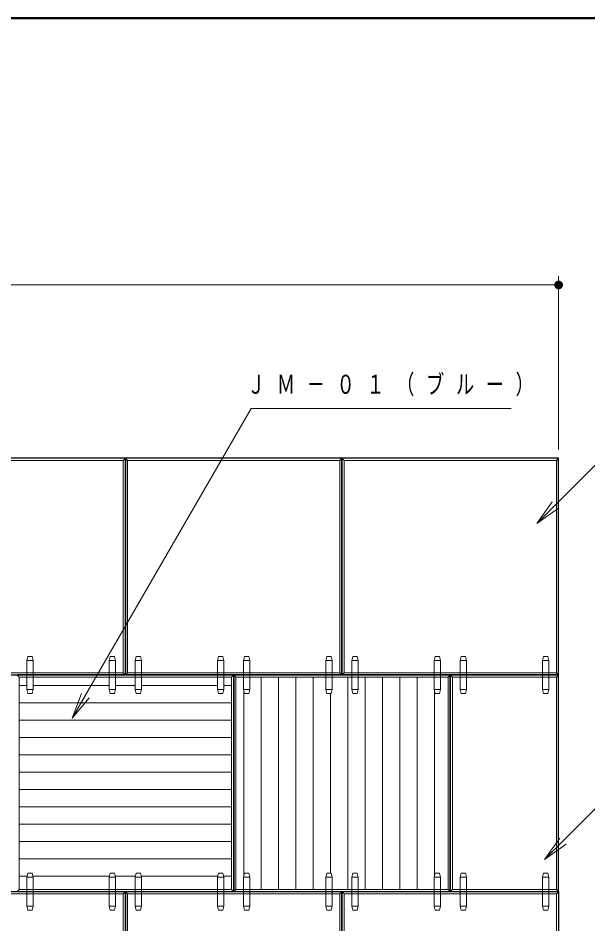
# Model space of a CAD drawing. Units: millimetres on the paper. Extents: x 55 to 420, y -12 to 257.
# Drawn here: x 198 to 263.7, y 152.5 to 257 of the extents above; entities that cross this region are included whole.
import ezdxf

# ---------------------------------------------------------------- set-up
doc = ezdxf.new("R2010")
doc.units = ezdxf.units.MM
doc.linetypes.add('USER1', pattern=[4.5, 2.5, -2])
doc.layers.add('LY_1', color=7, linetype='USER1', lineweight=13)
doc.layers.add('LY_4', color=7, linetype='Continuous', lineweight=13)
doc.styles.add('ＭＳ ゴシック', font='')
doc.styles.get('ＭＳ ゴシック').set_extended_font_data('MS Gothic')

# ---------------------------------------------------------------- blocks, each defined once
blk = doc.blocks.new('filled_dot')
at = {"color": 0, "linetype": 'Continuous', "lineweight": -2, "const_width": 1.25}
blk.add_lwpolyline([(-0.625, 0, 1), (0.625, 0, 1)], format="xyb", close=True, dxfattribs=at)

msp = doc.modelspace()

# ---------------------------------------------------------------- linework, layer by layer
at = {"layer": 'LY_1', "linetype": 'Continuous'}
for p, q in [((260.338, 207.206), (260.338, 227.206)), ((85.338, 226.206), (260.338, 226.206)), ((210.088, 205.956), (185.588, 205.956)), ((210.088, 205.956), (210.338, 206.206)), ((210.088, 181.456), (210.088, 205.956)), ((210.588, 205.956), (210.338, 206.206)), ((210.588, 205.956), (210.588, 181.456)), ((235.088, 205.956), (210.588, 205.956)), ((235.088, 205.956), (235.338, 206.206)), ((235.088, 181.456), (235.088, 205.956)), ((235.588, 205.956), (235.338, 206.206)), ((235.588, 205.956), (235.588, 181.456)), ((260.088, 205.956), (235.588, 205.956)), ((260.088, 205.956), (260.338, 206.206)), ((260.088, 181.456), (260.088, 205.956)), ((257.833, 198.692), (259.601, 201.167)), ((257.833, 198.692), (259.955, 200.813)), ((260.308, 200.46), (257.833, 198.692)), ((185.588, 181.456), (210.088, 181.456)), ((198.088, 180.956), (197.838, 181.206)), ((198.088, 180.956), (198.088, 156.456)), ((222.588, 180.956), (198.088, 180.956)), ((210.088, 181.456), (210.338, 181.206)), ((210.338, 181.206), (210.588, 181.456)), ((210.588, 181.456), (235.088, 181.456)), ((222.588, 180.956), (222.838, 181.206)), ((222.588, 156.456), (222.588, 180.956)), ((223.088, 180.956), (222.838, 181.206)), ((223.088, 180.956), (223.088, 156.456)), ((247.588, 180.956), (223.088, 180.956)), ((226, 156.456), (226, 180.956)), ((228, 156.456), (228, 180.956)), ((230, 156.456), (230, 180.956)), ((232, 156.456), (232, 180.956)), ((235.088, 181.456), (235.338, 181.206)), ((235.338, 181.206), (235.588, 181.456)), ((235.588, 181.456), (260.088, 181.456)), ((236, 156.456), (236, 180.956)), ((238, 156.456), (238, 180.956)), ((240, 156.456), (240, 180.956)), ((242, 156.456), (242, 180.956)), ((244, 156.456), (244, 180.956)), ((247.588, 180.956), (247.838, 181.206)), ((247.588, 156.456), (247.588, 180.956)), ((248.088, 180.956), (247.838, 181.206)), ((260.088, 180.956), (248.088, 180.956)), ((248.088, 180.956), (248.088, 156.456)), ((260.088, 181.456), (260.338, 181.206)), ((260.088, 180.956), (260.338, 181.206)), ((260.088, 156.456), (260.088, 180.956)), ((198.088, 180), (198.963, 180)), ((199.713, 180), (208.463, 180)), ((209.213, 180), (211.463, 180)), ((212.213, 180), (220.963, 180)), ((221.713, 180), (222.588, 180)), ((204.216, 176.21), (205.283, 179.058)), ((204.216, 176.21), (205.716, 178.808)), ((224, 158.013), (224, 179.398)), ((234, 158.331), (234, 179.081)), ((246, 158.013), (246, 179.398)), ((198.088, 178), (222.588, 178)), ((206.149, 178.558), (204.216, 176.21)), ((198.088, 176), (222.588, 176)), ((198.088, 174), (222.588, 174)), ((198.088, 172), (222.588, 172)), ((198.088, 170), (222.588, 170)), ((198.088, 168), (222.588, 168)), ((198.088, 166), (222.588, 166)), ((198.088, 164), (222.588, 164)), ((198.088, 162), (222.588, 162)), ((258.718, 159.909), (260.485, 162.384)), ((258.718, 159.909), (260.839, 162.03)), ((261.192, 161.677), (258.718, 159.909)), ((198.088, 160), (222.588, 160)), ((198.088, 158), (198.996, 158)), ((199.68, 158), (208.496, 158)), ((209.18, 158), (211.496, 158)), ((212.18, 158), (220.996, 158)), ((221.68, 158), (222.588, 158)), ((185.588, 155.956), (210.088, 155.956)), ((197.838, 156.206), (198.088, 156.456)), ((198.088, 156.456), (222.588, 156.456)), ((210.088, 155.956), (210.338, 156.206)), ((210.088, 155.956), (210.088, 131.456)), ((210.338, 156.206), (210.588, 155.956)), ((210.588, 155.956), (235.088, 155.956)), ((210.588, 131.456), (210.588, 155.956)), ((222.588, 156.456), (222.838, 156.206)), ((222.838, 156.206), (223.088, 156.456)), ((223.088, 156.456), (247.588, 156.456)), ((235.088, 155.956), (235.338, 156.206)), ((235.088, 155.956), (235.088, 131.456)), ((235.338, 156.206), (235.588, 155.956)), ((235.588, 155.956), (260.088, 155.956)), ((235.588, 131.456), (235.588, 155.956)), ((247.588, 156.456), (247.838, 156.206)), ((247.838, 156.206), (248.088, 156.456)), ((248.088, 156.456), (260.088, 156.456)), ((260.088, 156.456), (260.338, 156.206)), ((260.088, 155.956), (260.338, 156.206)), ((260.088, 155.956), (260.088, 131.456))]:
    msp.add_line(p, q, dxfattribs=at)
at = {"layer": 'LY_1', "linetype": 'Continuous', "lineweight": 25}
for p, q in [((210.338, 206.206), (185.338, 206.206)), ((210.338, 181.206), (210.338, 206.206)), ((210.338, 206.206), (210.338, 181.206)), ((235.338, 206.206), (210.338, 206.206)), ((235.338, 181.206), (235.338, 206.206)), ((235.338, 206.206), (235.338, 181.206)), ((260.338, 206.206), (235.338, 206.206)), ((260.338, 181.206), (260.338, 206.206)), ((185.338, 181.206), (210.338, 181.206)), ((222.838, 181.206), (197.838, 181.206)), ((210.338, 181.206), (235.338, 181.206)), ((222.838, 181.206), (222.838, 156.206)), ((247.838, 181.206), (222.838, 181.206)), ((222.838, 156.206), (222.838, 181.206)), ((235.338, 181.206), (260.338, 181.206)), ((260.338, 181.206), (247.838, 181.206)), ((247.838, 181.206), (247.838, 156.206)), ((247.838, 156.206), (247.838, 181.206)), ((260.338, 156.206), (260.338, 181.206)), ((185.338, 156.206), (210.338, 156.206)), ((197.838, 156.206), (222.838, 156.206)), ((210.338, 131.206), (210.338, 156.206)), ((210.338, 156.206), (235.338, 156.206)), ((210.338, 156.206), (210.338, 131.206)), ((222.838, 156.206), (247.838, 156.206)), ((235.338, 131.206), (235.338, 156.206)), ((235.338, 156.206), (260.338, 156.206)), ((235.338, 156.206), (235.338, 131.206)), ((247.838, 156.206), (260.338, 156.206)), ((260.338, 156.206), (260.338, 131.206))]:
    msp.add_line(p, q, dxfattribs=at)
at = {"layer": 'LY_1'}
for p, q in [((198.963, 182.881), (199.088, 183.331)), ((199.088, 183.331), (199.588, 183.331)), ((199.588, 183.331), (199.713, 182.881)), ((208.463, 182.881), (208.588, 183.331)), ((208.588, 183.331), (209.088, 183.331)), ((209.088, 183.331), (209.213, 182.881)), ((211.463, 182.881), (211.588, 183.331)), ((211.588, 183.331), (212.088, 183.331)), ((212.088, 183.331), (212.213, 182.881)), ((220.963, 182.881), (221.088, 183.331)), ((221.088, 183.331), (221.588, 183.331)), ((221.588, 183.331), (221.713, 182.881)), ((223.963, 182.881), (224.088, 183.331)), ((224.088, 183.331), (224.588, 183.331)), ((224.588, 183.331), (224.713, 182.881)), ((233.463, 182.881), (233.588, 183.331)), ((233.588, 183.331), (234.088, 183.331)), ((234.088, 183.331), (234.213, 182.881)), ((236.463, 182.881), (236.588, 183.331)), ((236.588, 183.331), (237.088, 183.331)), ((237.088, 183.331), (237.213, 182.881)), ((245.963, 182.881), (246.088, 183.331)), ((246.088, 183.331), (246.588, 183.331)), ((246.588, 183.331), (246.713, 182.881)), ((248.963, 182.881), (249.088, 183.331)), ((249.088, 183.331), (249.588, 183.331)), ((249.588, 183.331), (249.713, 182.881)), ((258.463, 182.881), (258.588, 183.331)), ((258.588, 183.331), (259.088, 183.331)), ((259.088, 183.331), (259.213, 182.881)), ((198.963, 182.881), (198.963, 181.206)), ((198.963, 182.881), (199.713, 182.881)), ((199.713, 182.881), (199.713, 181.206)), ((208.463, 182.881), (208.463, 181.206)), ((208.463, 182.881), (209.213, 182.881)), ((209.213, 182.881), (209.213, 181.206)), ((211.463, 182.881), (211.463, 181.206)), ((211.463, 182.881), (212.213, 182.881)), ((212.213, 182.881), (212.213, 181.206)), ((220.963, 182.881), (220.963, 181.206)), ((220.963, 182.881), (221.713, 182.881)), ((221.713, 182.881), (221.713, 181.206)), ((223.963, 182.881), (223.963, 181.206)), ((223.963, 182.881), (224.713, 182.881)), ((224.713, 182.881), (224.713, 181.206)), ((233.463, 182.881), (233.463, 181.206)), ((233.463, 182.881), (234.213, 182.881)), ((234.213, 182.881), (234.213, 181.206)), ((236.463, 182.881), (236.463, 181.206)), ((236.463, 182.881), (237.213, 182.881)), ((237.213, 182.881), (237.213, 181.206)), ((245.963, 182.881), (245.963, 181.206)), ((245.963, 182.881), (246.713, 182.881)), ((246.713, 182.881), (246.713, 181.206)), ((248.963, 182.881), (248.963, 181.206)), ((248.963, 182.881), (249.713, 182.881)), ((249.713, 182.881), (249.713, 181.206)), ((258.463, 182.881), (258.463, 181.206)), ((258.463, 182.881), (259.213, 182.881)), ((259.213, 182.881), (259.213, 181.206)), ((198.963, 181.206), (198.963, 179.531)), ((199.713, 181.206), (199.713, 179.531)), ((208.463, 181.206), (208.463, 179.531)), ((209.213, 181.206), (209.213, 179.531)), ((211.463, 181.206), (211.463, 179.531)), ((212.213, 181.206), (212.213, 179.531)), ((220.963, 181.206), (220.963, 179.531)), ((221.713, 181.206), (221.713, 179.531)), ((223.963, 181.206), (223.963, 179.531)), ((224.713, 181.206), (224.713, 179.531)), ((233.463, 181.206), (233.463, 179.531)), ((234.213, 181.206), (234.213, 179.531)), ((236.463, 181.206), (236.463, 179.531)), ((237.213, 181.206), (237.213, 179.531)), ((245.963, 181.206), (245.963, 179.531)), ((246.713, 181.206), (246.713, 179.531)), ((248.963, 181.206), (248.963, 179.531)), ((249.713, 181.206), (249.713, 179.531)), ((258.463, 181.206), (258.463, 179.531)), ((259.213, 181.206), (259.213, 179.531)), ((198.963, 179.531), (199.713, 179.531)), ((199.088, 179.081), (198.963, 179.531)), ((199.088, 179.081), (199.588, 179.081)), ((199.588, 179.081), (199.713, 179.531)), ((208.463, 179.531), (209.213, 179.531)), ((208.588, 179.081), (208.463, 179.531)), ((208.588, 179.081), (209.088, 179.081)), ((209.088, 179.081), (209.213, 179.531)), ((211.463, 179.531), (212.213, 179.531)), ((211.588, 179.081), (211.463, 179.531)), ((211.588, 179.081), (212.088, 179.081)), ((212.088, 179.081), (212.213, 179.531)), ((220.963, 179.531), (221.713, 179.531)), ((221.088, 179.081), (220.963, 179.531)), ((221.088, 179.081), (221.588, 179.081)), ((221.588, 179.081), (221.713, 179.531)), ((223.963, 179.531), (224.713, 179.531)), ((224.088, 179.081), (223.963, 179.531)), ((224.088, 179.081), (224.588, 179.081)), ((224.588, 179.081), (224.713, 179.531)), ((233.463, 179.531), (234.213, 179.531)), ((233.588, 179.081), (233.463, 179.531)), ((233.588, 179.081), (234.088, 179.081)), ((234.088, 179.081), (234.213, 179.531)), ((236.463, 179.531), (237.213, 179.531)), ((236.588, 179.081), (236.463, 179.531)), ((236.588, 179.081), (237.088, 179.081)), ((237.088, 179.081), (237.213, 179.531)), ((245.963, 179.531), (246.713, 179.531)), ((246.088, 179.081), (245.963, 179.531)), ((246.088, 179.081), (246.588, 179.081)), ((246.588, 179.081), (246.713, 179.531)), ((248.963, 179.531), (249.713, 179.531)), ((249.088, 179.081), (248.963, 179.531)), ((249.088, 179.081), (249.588, 179.081)), ((249.588, 179.081), (249.713, 179.531)), ((258.463, 179.531), (259.213, 179.531)), ((258.588, 179.081), (258.463, 179.531)), ((258.588, 179.081), (259.088, 179.081)), ((259.088, 179.081), (259.213, 179.531)), ((199.088, 158.331), (198.963, 157.881)), ((198.963, 157.881), (199.088, 158.331)), ((198.963, 157.881), (199.713, 157.881)), ((198.963, 156.206), (198.963, 157.881)), ((198.963, 157.881), (198.963, 156.206)), ((198.963, 157.881), (199.713, 157.881)), ((199.088, 158.331), (199.588, 158.331)), ((199.088, 158.331), (199.588, 158.331)), ((199.588, 158.331), (199.713, 157.881)), ((199.588, 158.331), (199.713, 157.881)), ((199.713, 156.206), (199.713, 157.881)), ((199.713, 157.881), (199.713, 156.206)), ((208.588, 158.331), (208.463, 157.881)), ((208.463, 157.881), (208.588, 158.331)), ((208.463, 157.881), (209.213, 157.881)), ((208.463, 156.206), (208.463, 157.881)), ((208.463, 157.881), (208.463, 156.206)), ((208.463, 157.881), (209.213, 157.881)), ((208.588, 158.331), (209.088, 158.331)), ((208.588, 158.331), (209.088, 158.331)), ((209.088, 158.331), (209.213, 157.881)), ((209.088, 158.331), (209.213, 157.881)), ((209.213, 156.206), (209.213, 157.881)), ((209.213, 157.881), (209.213, 156.206)), ((211.588, 158.331), (211.463, 157.881)), ((211.463, 157.881), (211.588, 158.331)), ((211.463, 157.881), (212.213, 157.881)), ((211.463, 156.206), (211.463, 157.881)), ((211.463, 157.881), (211.463, 156.206)), ((211.463, 157.881), (212.213, 157.881)), ((211.588, 158.331), (212.088, 158.331)), ((211.588, 158.331), (212.088, 158.331)), ((212.088, 158.331), (212.213, 157.881)), ((212.088, 158.331), (212.213, 157.881)), ((212.213, 156.206), (212.213, 157.881)), ((212.213, 157.881), (212.213, 156.206)), ((221.088, 158.331), (220.963, 157.881)), ((220.963, 157.881), (221.088, 158.331)), ((220.963, 157.881), (221.713, 157.881)), ((220.963, 156.206), (220.963, 157.881)), ((220.963, 157.881), (220.963, 156.206)), ((220.963, 157.881), (221.713, 157.881)), ((221.088, 158.331), (221.588, 158.331)), ((221.088, 158.331), (221.588, 158.331)), ((221.588, 158.331), (221.713, 157.881)), ((221.588, 158.331), (221.713, 157.881)), ((221.713, 156.206), (221.713, 157.881)), ((221.713, 157.881), (221.713, 156.206)), ((224.088, 158.331), (223.963, 157.881)), ((223.963, 157.881), (224.088, 158.331)), ((223.963, 157.881), (224.713, 157.881)), ((223.963, 156.206), (223.963, 157.881)), ((223.963, 157.881), (223.963, 156.206)), ((223.963, 157.881), (224.713, 157.881)), ((224.088, 158.331), (224.588, 158.331)), ((224.088, 158.331), (224.588, 158.331)), ((224.588, 158.331), (224.713, 157.881)), ((224.588, 158.331), (224.713, 157.881)), ((224.713, 156.206), (224.713, 157.881)), ((224.713, 157.881), (224.713, 156.206)), ((233.588, 158.331), (233.463, 157.881)), ((233.463, 157.881), (233.588, 158.331)), ((233.463, 157.881), (234.213, 157.881)), ((233.463, 156.206), (233.463, 157.881)), ((233.463, 157.881), (233.463, 156.206)), ((233.463, 157.881), (234.213, 157.881)), ((233.588, 158.331), (234.088, 158.331)), ((233.588, 158.331), (234.088, 158.331)), ((234.088, 158.331), (234.213, 157.881)), ((234.088, 158.331), (234.213, 157.881)), ((234.213, 156.206), (234.213, 157.881)), ((234.213, 157.881), (234.213, 156.206)), ((236.588, 158.331), (236.463, 157.881)), ((236.463, 157.881), (236.588, 158.331)), ((236.463, 157.881), (237.213, 157.881)), ((236.463, 156.206), (236.463, 157.881)), ((236.463, 157.881), (236.463, 156.206)), ((236.463, 157.881), (237.213, 157.881)), ((236.588, 158.331), (237.088, 158.331)), ((236.588, 158.331), (237.088, 158.331)), ((237.088, 158.331), (237.213, 157.881)), ((237.088, 158.331), (237.213, 157.881)), ((237.213, 156.206), (237.213, 157.881)), ((237.213, 157.881), (237.213, 156.206)), ((246.088, 158.331), (245.963, 157.881)), ((245.963, 157.881), (246.088, 158.331)), ((245.963, 157.881), (246.713, 157.881)), ((245.963, 156.206), (245.963, 157.881)), ((245.963, 157.881), (245.963, 156.206)), ((245.963, 157.881), (246.713, 157.881)), ((246.088, 158.331), (246.588, 158.331)), ((246.088, 158.331), (246.588, 158.331)), ((246.588, 158.331), (246.713, 157.881)), ((246.588, 158.331), (246.713, 157.881)), ((246.713, 156.206), (246.713, 157.881)), ((246.713, 157.881), (246.713, 156.206)), ((249.088, 158.331), (248.963, 157.881)), ((248.963, 157.881), (249.088, 158.331)), ((248.963, 157.881), (249.713, 157.881)), ((248.963, 156.206), (248.963, 157.881)), ((248.963, 157.881), (248.963, 156.206)), ((248.963, 157.881), (249.713, 157.881)), ((249.088, 158.331), (249.588, 158.331)), ((249.088, 158.331), (249.588, 158.331)), ((249.588, 158.331), (249.713, 157.881)), ((249.588, 158.331), (249.713, 157.881)), ((249.713, 156.206), (249.713, 157.881)), ((249.713, 157.881), (249.713, 156.206)), ((258.588, 158.331), (258.463, 157.881)), ((258.463, 157.881), (258.588, 158.331)), ((258.463, 157.881), (259.213, 157.881)), ((258.463, 156.206), (258.463, 157.881)), ((258.463, 157.881), (258.463, 156.206)), ((258.463, 157.881), (259.213, 157.881)), ((258.588, 158.331), (259.088, 158.331)), ((258.588, 158.331), (259.088, 158.331)), ((259.088, 158.331), (259.213, 157.881)), ((259.088, 158.331), (259.213, 157.881)), ((259.213, 156.206), (259.213, 157.881)), ((259.213, 157.881), (259.213, 156.206)), ((198.963, 154.531), (198.963, 156.206)), ((198.963, 156.206), (198.963, 154.531)), ((199.713, 154.531), (199.713, 156.206)), ((199.713, 156.206), (199.713, 154.531)), ((208.463, 154.531), (208.463, 156.206)), ((208.463, 156.206), (208.463, 154.531)), ((209.213, 154.531), (209.213, 156.206)), ((209.213, 156.206), (209.213, 154.531)), ((211.463, 154.531), (211.463, 156.206)), ((211.463, 156.206), (211.463, 154.531)), ((212.213, 154.531), (212.213, 156.206)), ((212.213, 156.206), (212.213, 154.531)), ((220.963, 154.531), (220.963, 156.206)), ((220.963, 156.206), (220.963, 154.531)), ((221.713, 154.531), (221.713, 156.206)), ((221.713, 156.206), (221.713, 154.531)), ((223.963, 154.531), (223.963, 156.206)), ((223.963, 156.206), (223.963, 154.531)), ((224.713, 154.531), (224.713, 156.206)), ((224.713, 156.206), (224.713, 154.531)), ((233.463, 154.531), (233.463, 156.206)), ((233.463, 156.206), (233.463, 154.531)), ((234.213, 154.531), (234.213, 156.206)), ((234.213, 156.206), (234.213, 154.531)), ((236.463, 154.531), (236.463, 156.206)), ((236.463, 156.206), (236.463, 154.531)), ((237.213, 154.531), (237.213, 156.206)), ((237.213, 156.206), (237.213, 154.531)), ((245.963, 154.531), (245.963, 156.206)), ((245.963, 156.206), (245.963, 154.531)), ((246.713, 154.531), (246.713, 156.206)), ((246.713, 156.206), (246.713, 154.531)), ((248.963, 154.531), (248.963, 156.206)), ((248.963, 156.206), (248.963, 154.531)), ((249.713, 154.531), (249.713, 156.206)), ((249.713, 156.206), (249.713, 154.531)), ((258.463, 154.531), (258.463, 156.206)), ((258.463, 156.206), (258.463, 154.531)), ((259.213, 154.531), (259.213, 156.206)), ((259.213, 156.206), (259.213, 154.531)), ((198.963, 154.531), (199.713, 154.531)), ((198.963, 154.531), (199.088, 154.081)), ((198.963, 154.531), (199.713, 154.531)), ((199.088, 154.081), (198.963, 154.531)), ((199.088, 154.081), (199.588, 154.081)), ((199.088, 154.081), (199.588, 154.081)), ((199.588, 154.081), (199.713, 154.531)), ((199.588, 154.081), (199.713, 154.531)), ((208.463, 154.531), (209.213, 154.531)), ((208.463, 154.531), (208.588, 154.081)), ((208.463, 154.531), (209.213, 154.531)), ((208.588, 154.081), (208.463, 154.531)), ((208.588, 154.081), (209.088, 154.081)), ((208.588, 154.081), (209.088, 154.081)), ((209.088, 154.081), (209.213, 154.531)), ((209.088, 154.081), (209.213, 154.531)), ((211.463, 154.531), (212.213, 154.531)), ((211.463, 154.531), (211.588, 154.081)), ((211.463, 154.531), (212.213, 154.531)), ((211.588, 154.081), (211.463, 154.531)), ((211.588, 154.081), (212.088, 154.081)), ((211.588, 154.081), (212.088, 154.081)), ((212.088, 154.081), (212.213, 154.531)), ((212.088, 154.081), (212.213, 154.531)), ((220.963, 154.531), (221.713, 154.531)), ((220.963, 154.531), (221.088, 154.081)), ((220.963, 154.531), (221.713, 154.531)), ((221.088, 154.081), (220.963, 154.531)), ((221.088, 154.081), (221.588, 154.081)), ((221.088, 154.081), (221.588, 154.081)), ((221.588, 154.081), (221.713, 154.531)), ((221.588, 154.081), (221.713, 154.531)), ((223.963, 154.531), (224.713, 154.531)), ((223.963, 154.531), (224.088, 154.081)), ((223.963, 154.531), (224.713, 154.531)), ((224.088, 154.081), (223.963, 154.531)), ((224.088, 154.081), (224.588, 154.081)), ((224.088, 154.081), (224.588, 154.081)), ((224.588, 154.081), (224.713, 154.531)), ((224.588, 154.081), (224.713, 154.531)), ((233.463, 154.531), (234.213, 154.531)), ((233.463, 154.531), (233.588, 154.081)), ((233.463, 154.531), (234.213, 154.531)), ((233.588, 154.081), (233.463, 154.531)), ((233.588, 154.081), (234.088, 154.081)), ((233.588, 154.081), (234.088, 154.081)), ((234.088, 154.081), (234.213, 154.531)), ((234.088, 154.081), (234.213, 154.531)), ((236.463, 154.531), (237.213, 154.531)), ((236.463, 154.531), (236.588, 154.081)), ((236.463, 154.531), (237.213, 154.531)), ((236.588, 154.081), (236.463, 154.531)), ((236.588, 154.081), (237.088, 154.081)), ((236.588, 154.081), (237.088, 154.081)), ((237.088, 154.081), (237.213, 154.531)), ((237.088, 154.081), (237.213, 154.531)), ((245.963, 154.531), (246.713, 154.531)), ((245.963, 154.531), (246.088, 154.081)), ((245.963, 154.531), (246.713, 154.531)), ((246.088, 154.081), (245.963, 154.531)), ((246.088, 154.081), (246.588, 154.081)), ((246.088, 154.081), (246.588, 154.081)), ((246.588, 154.081), (246.713, 154.531)), ((246.588, 154.081), (246.713, 154.531)), ((248.963, 154.531), (249.713, 154.531)), ((248.963, 154.531), (249.088, 154.081)), ((248.963, 154.531), (249.713, 154.531)), ((249.088, 154.081), (248.963, 154.531)), ((249.088, 154.081), (249.588, 154.081)), ((249.088, 154.081), (249.588, 154.081)), ((249.588, 154.081), (249.713, 154.531)), ((249.588, 154.081), (249.713, 154.531)), ((258.463, 154.531), (259.213, 154.531)), ((258.463, 154.531), (258.588, 154.081)), ((258.463, 154.531), (259.213, 154.531)), ((258.588, 154.081), (258.463, 154.531)), ((258.588, 154.081), (259.088, 154.081)), ((258.588, 154.081), (259.088, 154.081)), ((259.088, 154.081), (259.213, 154.531)), ((259.088, 154.081), (259.213, 154.531))]:
    msp.add_line(p, q, dxfattribs=at)
at = {"layer": 'LY_1', "linetype": 'Continuous'}
for points in [[(204.216, 176.21), (224.856, 211.961), (254.856, 211.961)], [(257.833, 198.692), (266.205, 207.063), (296.205, 207.063)], [(258.718, 159.909), (267.089, 168.28), (300.089, 168.28)]]:
    msp.add_lwpolyline(points, dxfattribs=at)
at = {"layer": 'LY_4', "lineweight": 50}
msp.add_line((420, 257), (55, 257), dxfattribs=at)

# ---------------------------------------------------------------- block references
at = {"layer": 'LY_1', "xscale": 0.4, "yscale": 0.4, "rotation": 180}
msp.add_blockref('filled_dot', (260.338, 226.206), dxfattribs=at)

# ---------------------------------------------------------------- texts
at = {"layer": 'LY_1', "insert": (224.38, 214.611), "char_height": 2.199, "attachment_point": 4, "style": 'ＭＳ ゴシック'}
msp.add_mtext('\\T1.64;\\W0.7;ＪＭ－０１（ブルー）', dxfattribs=at)

doc.saveas('drawing.dxf')
